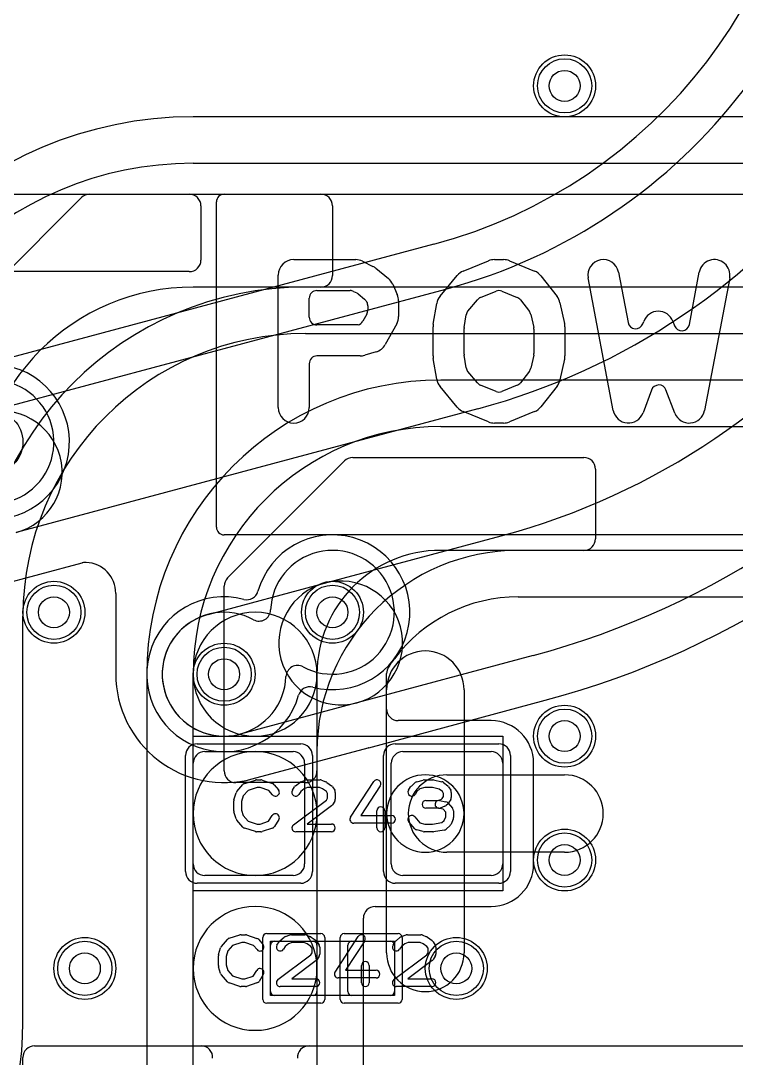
# Model space of a CAD drawing. Extents: x 0 to 57.1, y 0 to 59.8.
# Drawn here: x 27.99 to 32.61, y 13.62 to 20.32 of the extents above; entities that cross this region are included whole.
import ezdxf

# ---------------------------------------------------------------- set-up
doc = ezdxf.new("R2010")
doc.units = 0
for name, color, linetype in [('Hole', 1, 'CONTINUOUS'), ('L1', 3, 'CONTINUOUS'), ('L2', 3, 'CONTINUOUS'), ('L3', 3, 'CONTINUOUS'), ('L4', 3, 'CONTINUOUS'), ('MetalMask-A', 176, 'CONTINUOUS'), ('PartsArea-A', 111, 'CONTINUOUS'), ('PartsSilk-A', 221, 'CONTINUOUS'), ('Resist-A', 2, 'CONTINUOUS'), ('Resist-B', 2, 'CONTINUOUS'), ('Silk-A', 140, 'CONTINUOUS')]:
    doc.layers.add(name, color=color, linetype=linetype)

msp = doc.modelspace()

# ---------------------------------------------------------------- linework, layer by layer
at = {"layer": 'Hole'}
for centre in [(31.5, 19.9), (28.2, 16.5), (30, 16.5), (29.3, 16.1), (31.5, 15.7), (31.5, 14.9), (28.4, 14.2), (30.8, 14.2)]:
    msp.add_circle(centre, 0.1, dxfattribs=at)
at = {"layer": 'L1'}
for p, q in [((45.2, 19.70004), (29.1, 19.70004)), ((29.1, 19.4), (45.2, 19.4)), ((27.12196, 17.92196), (28.37804, 19.17804)), ((28.43105, 19.2), (29.92503, 19.2)), ((30, 19.12503), (30, 18.67497)), ((45.2, 18.6), (29.1, 18.6)), ((29.92503, 18.6), (29.82503, 18.6)), ((29.82503, 18.29996), (45.2, 18.29996)), ((51.9, 18.00004), (30.7, 18.00004)), ((30.7, 17.7), (51.9, 17.7)), ((30.13105, 17.5), (31.62503, 17.5)), ((29.32196, 16.72196), (30.07804, 17.47804)), ((31.7, 17.42503), (31.7, 16.97497)), ((51.9, 16.9), (30.7, 16.9)), ((31.62503, 16.9), (31.2, 16.9)), ((29.3, 15.47497), (29.3, 16.66895)), ((31.2, 16.59996), (51.9, 16.59996)), ((28.00004, 13.85291), (28.00004, 16.47497)), ((28.79996, 16.1), (28.79996, 13.11264)), ((29.1, 15.2), (29.1, 16.1)), ((29.9, 16.1), (29.9, 15.2)), ((30.35, 15.87504), (30.35, 16.1049)), ((30.35, 15.2), (30.35, 16)), ((30.85, 16), (30.85, 15.2)), ((31.025, 15.80004), (30.425, 15.80004)), ((29.175, 15.6), (29.745, 15.6)), ((29.9, 15.6), (29.9, 15.47497)), ((30.455, 15.6), (31.025, 15.6)), ((29.1, 14.875), (29.1, 15.525)), ((29.82, 15.525), (29.82, 14.875)), ((30.38, 14.875), (30.38, 15.525)), ((31.1, 15.525), (31.1, 14.875)), ((31.30004, 14.875), (31.30004, 15.525)), ((30.74, 15.45), (31.5, 15.45)), ((29.82503, 15.4), (29.37497, 15.4)), ((29.1, 14.2), (29.1, 15.2)), ((29.9, 15.2), (29.9, 14.2)), ((30.35, 14.3), (30.35, 15.2)), ((30.85, 15.2), (30.85, 14.3)), ((31.5, 14.95), (30.74, 14.95)), ((29.745, 14.8), (29.175, 14.8)), ((31.025, 14.8), (30.455, 14.8)), ((30.27504, 14.59996), (31.025, 14.59996)), ((30.20004, 13.11264), (30.20004, 14.52496)), ((29.6, 14.05), (29.6, 14.35)), ((29.625, 14.375), (29.875, 14.375)), ((29.9, 14.35), (29.9, 14.05)), ((30.1, 14.05), (30.1, 14.35)), ((30.125, 14.375), (30.375, 14.375)), ((30.4, 14.35), (30.4, 14.05)), ((29.1, 13.11264), (29.1, 14.2)), ((29.9, 14.2), (29.9, 13.11264)), ((29.875, 14.025), (29.625, 14.025)), ((30.375, 14.025), (30.125, 14.025))]:
    msp.add_line(p, q, dxfattribs=at)
for centre in [(31.5, 19.9), (27.8, 17.6), (28.2, 16.5), (30, 16.5), (29.3, 16.1), (31.5, 15.7), (31.5, 14.9), (28.4, 14.2), (30.8, 14.2)]:
    msp.add_circle(centre, 0.2, dxfattribs=at)
for centre, radius, start, end in [((29.1, 17.2), 2.50004, 90, 180), ((29.1, 17.2), 2.2, 90, 180), ((28.43105, 19.12503), 0.07497, 90, 135), ((29.92503, 19.12503), 0.07497, 0, 90), ((29.92503, 18.67497), 0.07497, -90, 0), ((29.1, 17.2), 1.4, 90, 180), ((29.82503, 16.47497), 2.12503, 90, 180), ((29.82503, 16.47497), 1.82499, 90, 180), ((30.7, 16.1), 1.90004, 90, 180), ((30.7, 16.1), 1.6, 90, 180), ((30.13105, 17.42503), 0.07497, 90, 135), ((31.62503, 17.42503), 0.07497, 0, 90), ((31.62503, 16.97497), 0.07497, -90, 0), ((31.2, 15.6), 1.3, 90, 180), ((30.7, 16.1), 0.8, 90, 180), ((29.37497, 16.66895), 0.07497, 135, 180), ((31.20001, 15.6), 0.99996, 90.000573, 143.130446), ((29.5, 16.1), 0.4, 0, 180), ((30.6, 16), 0.25, 0, 180), ((31.2, 15.6), 0.99996, 143.203673, 146.916369), ((30.45932, 16.15403), 0.075, 142.225523, 143.206497), ((29.5, 16.1), 0.4, 180, 0), ((30.425, 16.1049), 0.075, 146.915923, 180), ((30.425, 15.87504), 0.075, 180, -90), ((31.025, 15.525), 0.27504, 0, 90), ((29.5, 15.2), 0.4, 0, 180), ((29.175, 15.525), 0.075, 90, 180), ((29.745, 15.525), 0.075, 0, 90), ((30.455, 15.525), 0.075, 90, 180), ((31.025, 15.525), 0.075, 0, 90), ((29.37497, 15.47497), 0.07497, 180, -90), ((29.82503, 15.47497), 0.07497, -90, 0), ((30.6, 15.2), 0.25, 0, 180), ((30.74, 15.2), 0.25, 90, -90), ((31.5, 15.2), 0.25, -90, 90), ((29.5, 15.2), 0.4, 180, 0), ((30.6, 15.2), 0.25, 180, 0), ((29.175, 14.875), 0.075, 180, -90), ((29.745, 14.875), 0.075, -90, 0), ((30.455, 14.875), 0.075, 180, -90), ((31.025, 14.875), 0.27504, -90, 0), ((31.025, 14.875), 0.075, -90, 0), ((29.5, 14.2), 0.4, 0, 180), ((30.27504, 14.52496), 0.075, 90, 180), ((29.625, 14.35), 0.025, 90, 180), ((29.875, 14.35), 0.025, 0, 90), ((30.125, 14.35), 0.025, 90, 180), ((30.375, 14.35), 0.025, 0, 90), ((30.6, 14.3), 0.25, 180, 0), ((29.5, 14.2), 0.4, 180, 0), ((29.625, 14.05), 0.025, 180, -90), ((29.875, 14.05), 0.025, -90, 0), ((30.125, 14.05), 0.025, 180, -90), ((30.375, 14.05), 0.025, -90, 0), ((25.8, 13.85291), 2.20004, -75.000087, 0)]:
    msp.add_arc(centre, radius, start, end, dxfattribs=at)
at = {"layer": 'L2'}
for centre in [(31.5, 19.9), (28.2, 16.5), (31.5, 15.7), (31.5, 14.9), (28.4, 14.2), (30.8, 14.2)]:
    msp.add_circle(centre, 0.2, dxfattribs=at)
for centre, radius, start, end in [((27.8, 17.6), 0.40004, -118.313948, 177.803842), ((30, 16.5), 0.40004, -118.313948, 177.803842), ((29.3, 16.1), 0.40004, 61.686052, -2.196158), ((29.52531, 16.51821), 0.075, -118.311104, -2.200836), ((29.77469, 16.08179), 0.075, 61.688896, 177.799164)]:
    msp.add_arc(centre, radius, start, end, dxfattribs=at)
at = {"layer": 'L3'}
for p, q in [((30.65409, 18.87705), (26.91882, 17.87619)), ((27.74958, 17.78816), (30.73175, 18.58724)), ((30.93881, 17.8145), (27.95664, 17.01542)), ((29.94958, 16.68816), (31.09056, 16.99389)), ((27.28118, 16.52381), (28.38263, 16.81894)), ((29.19647, 16.48637), (29.94958, 16.68816)), ((28.59995, 16.62201), (28.59995, 16.09999)), ((31.29762, 16.22115), (30.15664, 15.91542)), ((30.15664, 15.91542), (29.40353, 15.71363)), ((30.2343, 15.6256), (31.37527, 15.93133)), ((29.48118, 15.42381), (30.23139, 15.62482))]:
    msp.add_line(p, q, dxfattribs=at)
for centre in [(31.5, 19.9), (27.8, 17.6), (28.2, 16.5), (30, 16.5), (29.3, 16.1), (31.5, 15.7), (31.5, 14.9), (28.4, 14.2), (30.8, 14.2)]:
    msp.add_circle(centre, 0.2, dxfattribs=at)
for centre, radius, start, end in [((29.8, 22.06457), 3.29996, -75.000057, 0), ((29.8, 22.06457), 3.6, -74.999966, 0), ((29.8, 22.06457), 4.4, -74.99991, 0), ((29.9, 21.43715), 4.6, -75.000095, 0), ((29.9, 21.43715), 5.4, -75.000031, 0), ((29.89999, 21.43716), 5.70005, -75.000026, -0.000101), ((27.85311, 17.40179), 0.4, -74.999658, 104.99963), ((28.40297, 16.74675), 0.075, 104.351225, 105.735526), ((28.40378, 16.74696), 0.075, 86.651933, 104.990467), ((28.39995, 16.622), 0.2, 0.002865, 87.647331), ((30.05311, 16.30179), 0.4, 105.000342, -74.99975), ((30.05311, 16.30179), 0.4, -74.999658, 104.99963), ((29.3, 16.1), 0.4, 105.000342, -75.00037), ((29.29999, 16.1), 0.70004, -179.999182, -74.99957), ((30.25173, 15.55263), 0.075, 104.351225, 105.735526), ((30.25254, 15.55284), 0.075, 104.903369, 104.990467), ((30.05317, 16.30184), 0.70008, -75.09431, -75.084978), ((30.25371, 15.55316), 0.075, 104.999823, 105.742879)]:
    msp.add_arc(centre, radius, start, end, dxfattribs=at)
at = {"layer": 'L4'}
for centre in [(31.5, 19.9), (27.8, 17.6), (28.2, 16.5), (30, 16.5), (29.3, 16.1), (31.5, 15.7), (31.5, 14.9), (28.4, 14.2), (30.8, 14.2)]:
    msp.add_circle(centre, 0.2, dxfattribs=at)
for centre, radius, start, end in [((27.8, 17.6), 0.50005, -104.764908, 164.252757), ((29.99999, 16.49999), 0.50003, -104.652931, 164.252135), ((29.44655, 16.65606), 0.075, -104.762617, -15.752305), ((29.3, 16.1), 0.50005, 75.235092, -15.747243), ((29.85346, 15.94393), 0.075, 75.418981, 164.247695), ((29.85453, 15.94366), 0.075, 75.348593, 76.262082)]:
    msp.add_arc(centre, radius, start, end, dxfattribs=at)
at = {"layer": 'MetalMask-A'}
for p, q in [((29.175, 15.6), (29.745, 15.6)), ((30.455, 15.6), (31.025, 15.6)), ((29.1, 14.875), (29.1, 15.525)), ((29.82, 15.525), (29.82, 14.875)), ((30.38, 14.875), (30.38, 15.525)), ((31.1, 15.525), (31.1, 14.875)), ((29.745, 14.8), (29.175, 14.8)), ((31.025, 14.8), (30.455, 14.8)), ((29.6, 14.05), (29.6, 14.35)), ((29.625, 14.375), (29.875, 14.375)), ((29.9, 14.35), (29.9, 14.05)), ((30.1, 14.05), (30.1, 14.35)), ((30.125, 14.375), (30.375, 14.375)), ((30.4, 14.35), (30.4, 14.05)), ((29.875, 14.025), (29.625, 14.025)), ((30.375, 14.025), (30.125, 14.025))]:
    msp.add_line(p, q, dxfattribs=at)
for centre, radius, start, end in [((29.175, 15.525), 0.075, 90, 180), ((29.745, 15.525), 0.075, 0, 90), ((30.455, 15.525), 0.075, 90, 180), ((31.025, 15.525), 0.075, 0, 90), ((29.175, 14.875), 0.075, 180, -90), ((29.745, 14.875), 0.075, -90, 0), ((30.455, 14.875), 0.075, 180, -90), ((31.025, 14.875), 0.075, -90, 0), ((29.625, 14.35), 0.025, 90, 180), ((29.875, 14.35), 0.025, 0, 90), ((30.125, 14.35), 0.025, 90, 180), ((30.375, 14.35), 0.025, 0, 90), ((29.625, 14.05), 0.025, 180, -90), ((29.875, 14.05), 0.025, -90, 0), ((30.125, 14.05), 0.025, 180, -90), ((30.375, 14.05), 0.025, -90, 0)]:
    msp.add_arc(centre, radius, start, end, dxfattribs=at)
at = {"layer": 'PartsArea-A'}
for p, q in [((29.1, 14.7), (29.1, 15.7)), ((29.1, 15.7), (31.1, 15.7)), ((31.1, 15.7), (31.1, 14.7)), ((31.1, 14.7), (29.1, 14.7)), ((29.6, 14.025), (29.6, 14.375)), ((29.6, 14.375), (30.4, 14.375)), ((30.4, 14.375), (30.4, 14.025)), ((30.4, 14.025), (29.6, 14.025))]:
    msp.add_line(p, q, dxfattribs=at)
at = {"layer": 'PartsSilk-A'}
for p, q in [((18.075, 19.2), (29.075, 19.2)), ((29.3, 19.2), (35, 19.2)), ((29.15, 19.125), (29.15, 18.775)), ((29.25, 17.05), (29.25, 19.15)), ((29.75, 18.77778), (30.15, 18.77778)), ((30.19473, 18.76722), (30.2614, 18.73388)), ((30.84547, 18.70366), (31.00746, 18.76993)), ((31.0463, 18.77778), (31.10556, 18.77778)), ((31.14398, 18.7701), (31.30639, 18.70366)), ((29.075, 18.7), (18.075, 18.7)), ((30.27999, 18.72184), (30.36147, 18.65518)), ((31.84823, 18.69649), (31.91009, 18.37174)), ((32.30605, 18.35924), (32.37029, 18.69649)), ((29.65, 17.82222), (29.65, 18.67778)), ((30.6954, 18.5418), (30.80651, 18.67513)), ((31.34746, 18.6725), (31.45116, 18.53917)), ((31.81473, 17.80351), (31.65177, 18.65907)), ((32.56675, 18.65907), (32.40379, 17.80351)), ((29.9, 18.57778), (30.11458, 18.57778)), ((30.13695, 18.5725), (30.157, 18.56247)), ((30.38953, 18.61839), (30.41916, 18.55172)), ((30.95573, 18.53269), (31.05685, 18.57406)), ((31.07578, 18.57778), (31.07606, 18.57778)), ((31.09499, 18.57406), (31.19362, 18.53371)), ((29.85, 18.40556), (29.85, 18.52778)), ((30.16629, 18.55645), (30.20722, 18.52297)), ((30.22126, 18.50457), (30.22348, 18.49958)), ((30.42778, 18.51111), (30.42778, 18.41111)), ((30.87508, 18.44501), (30.93626, 18.51842)), ((31.21415, 18.51813), (31.27258, 18.44302)), ((31.46984, 18.49947), (31.49947, 18.36613)), ((30.22778, 18.47929), (30.22778, 18.44998)), ((30.65136, 18.36088), (30.67358, 18.49422)), ((30.22149, 18.42569), (30.1959, 18.37965)), ((30.41519, 18.36254), (30.34111, 18.22921)), ((30.85068, 18.34024), (30.86417, 18.42122)), ((31.28192, 18.42316), (31.30066, 18.33882)), ((32.00612, 18.36379), (32.01174, 18.37904)), ((32.19895, 18.3802), (32.21024, 18.35072)), ((30.16495, 18.35556), (29.9, 18.35556)), ((30.16656, 18.35604), (30.16495, 18.35556)), ((30.65, 18.15556), (30.65, 18.34444)), ((30.85, 18.16798), (30.85, 18.33202)), ((31.30185, 18.32797), (31.30185, 18.17203)), ((31.50185, 18.34444), (31.50185, 18.15556)), ((30.28243, 18.182), (30.20836, 18.15978)), ((30.86417, 18.07879), (30.85068, 18.15976)), ((31.30066, 18.16118), (31.28192, 18.07684)), ((29.85, 18.10556), (29.85, 17.82222)), ((30.17963, 18.15556), (29.9, 18.15556)), ((30.67358, 18.00578), (30.65136, 18.13912)), ((31.49947, 18.13387), (31.46984, 18.00053)), ((30.93626, 17.98158), (30.87508, 18.05499)), ((31.27258, 18.05698), (31.21415, 17.98187)), ((31.05686, 17.92594), (30.95574, 17.96731)), ((31.19362, 17.96629), (31.095, 17.92594)), ((31.45116, 17.96083), (31.34746, 17.8275)), ((30.80651, 17.82487), (30.6954, 17.9582)), ((31.07607, 17.92222), (31.07579, 17.92222)), ((32.06129, 17.93543), (32.00678, 17.78762)), ((32.21217, 17.78646), (32.1549, 17.93601)), ((31.00844, 17.72967), (30.84547, 17.79634)), ((31.30639, 17.79634), (31.14343, 17.72967)), ((31.10556, 17.72222), (31.0463, 17.72222)), ((35, 17), (29.3, 17)), ((29.43266, 15.39418), (29.5021, 15.4164)), ((29.50972, 15.41759), (29.5375, 15.41759)), ((29.5454, 15.41631), (29.61207, 15.39409)), ((29.79563, 15.40497), (29.82618, 15.41608)), ((29.83472, 15.41759), (29.92083, 15.41759)), ((29.93011, 15.4158), (29.95789, 15.40469)), ((30.54495, 15.40564), (30.58662, 15.41675)), ((30.59306, 15.41759), (30.64861, 15.41759)), ((30.65376, 15.41705), (30.70654, 15.40594)), ((29.38258, 15.34239), (29.42147, 15.38683)), ((29.45452, 15.34868), (29.42368, 15.31344)), ((29.51362, 15.36759), (29.45452, 15.34868)), ((29.53344, 15.36759), (29.51362, 15.36759)), ((29.58952, 15.3489), (29.53344, 15.36759)), ((29.61273, 15.32104), (29.58952, 15.3489)), ((29.62338, 15.38637), (29.65115, 15.35304)), ((29.7413, 15.35029), (29.75519, 15.37251)), ((29.76077, 15.37878), (29.78855, 15.401)), ((29.81658, 15.35939), (29.79533, 15.3424)), ((29.83912, 15.36759), (29.81658, 15.35939)), ((29.91602, 15.36759), (29.83912, 15.36759)), ((29.93643, 15.35943), (29.91602, 15.36759)), ((29.96054, 15.34189), (29.93643, 15.35943)), ((29.96331, 15.4017), (29.99387, 15.37948)), ((30.00037, 15.37251), (30.01426, 15.35029)), ((30.11657, 15.17663), (30.26657, 15.40626)), ((30.30843, 15.37892), (30.18369, 15.18796)), ((30.4913, 15.35029), (30.50519, 15.37251)), ((30.50978, 15.37795), (30.53478, 15.40017)), ((30.56356, 15.35885), (30.54568, 15.34296)), ((30.59634, 15.36759), (30.56356, 15.35885)), ((30.64601, 15.36759), (30.59634, 15.36759)), ((30.69042, 15.35824), (30.64601, 15.36759)), ((30.71023, 15.3424), (30.69042, 15.35824)), ((30.71701, 15.401), (30.74479, 15.37878)), ((30.75037, 15.37251), (30.76426, 15.35029)), ((29.3625, 15.21852), (29.3625, 15.28148)), ((29.36364, 15.28894), (29.37753, 15.33339)), ((29.42368, 15.31344), (29.4125, 15.27766)), ((29.74747, 15.12739), (29.96043, 15.28756)), ((29.79533, 15.3424), (29.7837, 15.32379)), ((29.96043, 15.28756), (29.96806, 15.29976)), ((29.96806, 15.32987), (29.96054, 15.34189)), ((29.96806, 15.29976), (29.96806, 15.32987)), ((30.01426, 15.27934), (30.00037, 15.25712)), ((30.01806, 15.33704), (30.01806, 15.29259)), ((30.54568, 15.34296), (30.5337, 15.32379)), ((30.60417, 15.28426), (30.6831, 15.28426)), ((30.6831, 15.28426), (30.7043, 15.29197)), ((30.69188, 15.28387), (30.73355, 15.27646)), ((30.7043, 15.29197), (30.70948, 15.29715)), ((30.70948, 15.29715), (30.71806, 15.31087)), ((30.71806, 15.32987), (30.71023, 15.3424)), ((30.71806, 15.31087), (30.71806, 15.32987)), ((30.76426, 15.29045), (30.75037, 15.26823)), ((30.76806, 15.33704), (30.76806, 15.3037)), ((29.37753, 15.16661), (29.36364, 15.21106)), ((29.4125, 15.27766), (29.4125, 15.22234)), ((29.4125, 15.22234), (29.42368, 15.18656)), ((29.9942, 15.25039), (29.83733, 15.13241)), ((30.2875, 15.10741), (30.2875, 15.21852)), ((30.3375, 15.21852), (30.3375, 15.10741)), ((30.6875, 15.23426), (30.60417, 15.23426)), ((30.71581, 15.22883), (30.68312, 15.23465)), ((30.7266, 15.24687), (30.69604, 15.23576)), ((30.73194, 15.20947), (30.71581, 15.22883)), ((30.74685, 15.2638), (30.73574, 15.25269)), ((30.74838, 15.26785), (30.77615, 15.23452)), ((30.78194, 15.21852), (30.78194, 15.17407)), ((29.42147, 15.11317), (29.38258, 15.15761)), ((29.42368, 15.18656), (29.45452, 15.15132)), ((29.45452, 15.15132), (29.51362, 15.13241)), ((29.53344, 15.13241), (29.58773, 15.1505)), ((29.58773, 15.1505), (29.61074, 15.18732)), ((29.65314, 15.16082), (29.62537, 15.11638)), ((30.18369, 15.18796), (30.38194, 15.18796)), ((30.53258, 15.10206), (30.49369, 15.1465)), ((30.53131, 15.17942), (30.56519, 15.14071)), ((30.70691, 15.14205), (30.72218, 15.15563)), ((30.72218, 15.15563), (30.73194, 15.17907)), ((30.73194, 15.17907), (30.73194, 15.20947)), ((30.78002, 15.16446), (30.76614, 15.13113)), ((29.5021, 15.0836), (29.43266, 15.10582)), ((29.5375, 15.08241), (29.50972, 15.08241)), ((29.51362, 15.13241), (29.53344, 15.13241)), ((29.61207, 15.10591), (29.5454, 15.08369)), ((29.99306, 15.08241), (29.7625, 15.08241)), ((29.83733, 15.13241), (29.99306, 15.13241)), ((30.38194, 15.13796), (30.1375, 15.13796)), ((30.58662, 15.08325), (30.54495, 15.09436)), ((30.56519, 15.14071), (30.59634, 15.13241)), ((30.64861, 15.08241), (30.59306, 15.08241)), ((30.59634, 15.13241), (30.64662, 15.13241)), ((30.64662, 15.13241), (30.70691, 15.14205)), ((30.72201, 15.09383), (30.65256, 15.08272)), ((30.75967, 15.12205), (30.73467, 15.09983)), ((29.33266, 14.39418), (29.4021, 14.4164)), ((29.40972, 14.41759), (29.4375, 14.41759)), ((29.4454, 14.41631), (29.51207, 14.39409)), ((29.69563, 14.40497), (29.72618, 14.41608)), ((29.73472, 14.41759), (29.82083, 14.41759)), ((29.83011, 14.4158), (29.85789, 14.40469)), ((30.44563, 14.40497), (30.47618, 14.41608)), ((30.48472, 14.41759), (30.57083, 14.41759)), ((30.58011, 14.4158), (30.60789, 14.40469)), ((29.28258, 14.34239), (29.32147, 14.38683)), ((29.35452, 14.34868), (29.32368, 14.31344)), ((29.41362, 14.36759), (29.35452, 14.34868)), ((29.43344, 14.36759), (29.41362, 14.36759)), ((29.48952, 14.3489), (29.43344, 14.36759)), ((29.51273, 14.32104), (29.48952, 14.3489)), ((29.52338, 14.38637), (29.55115, 14.35304)), ((29.6413, 14.35029), (29.65519, 14.37251)), ((29.66077, 14.37878), (29.68855, 14.401)), ((29.69533, 14.3424), (29.6837, 14.32379)), ((29.71658, 14.35939), (29.69533, 14.3424)), ((29.73912, 14.36759), (29.71658, 14.35939)), ((29.81602, 14.36759), (29.73912, 14.36759)), ((29.83643, 14.35943), (29.81602, 14.36759)), ((29.86054, 14.34189), (29.83643, 14.35943)), ((29.86806, 14.32987), (29.86054, 14.34189)), ((29.86331, 14.4017), (29.89387, 14.37948)), ((29.90037, 14.37251), (29.91426, 14.35029)), ((30.01657, 14.17663), (30.16657, 14.40626)), ((30.20843, 14.37892), (30.08369, 14.18796)), ((30.3913, 14.35029), (30.40519, 14.37251)), ((30.41077, 14.37878), (30.43855, 14.401)), ((30.44533, 14.3424), (30.4337, 14.32379)), ((30.46658, 14.35939), (30.44533, 14.3424)), ((30.48912, 14.36759), (30.46658, 14.35939)), ((30.56602, 14.36759), (30.48912, 14.36759)), ((30.58643, 14.35943), (30.56602, 14.36759)), ((30.61054, 14.34189), (30.58643, 14.35943)), ((30.61806, 14.32987), (30.61054, 14.34189)), ((30.61331, 14.4017), (30.64387, 14.37948)), ((30.65037, 14.37251), (30.66426, 14.35029)), ((29.2625, 14.21852), (29.2625, 14.28148)), ((29.26364, 14.28894), (29.27753, 14.33339)), ((29.32368, 14.31344), (29.3125, 14.27766)), ((29.3125, 14.27766), (29.3125, 14.22234)), ((29.64747, 14.12739), (29.86043, 14.28756)), ((29.86043, 14.28756), (29.86806, 14.29976)), ((29.86806, 14.29976), (29.86806, 14.32987)), ((29.91426, 14.27934), (29.90037, 14.25712)), ((29.91806, 14.33704), (29.91806, 14.29259)), ((30.39747, 14.12739), (30.61043, 14.28756)), ((30.61043, 14.28756), (30.61806, 14.29976)), ((30.61806, 14.29976), (30.61806, 14.32987)), ((30.66426, 14.27934), (30.65037, 14.25712)), ((30.66806, 14.33704), (30.66806, 14.29259)), ((29.27753, 14.16661), (29.26364, 14.21106)), ((29.3125, 14.22234), (29.32368, 14.18656)), ((29.8942, 14.25039), (29.73733, 14.13241)), ((30.1875, 14.10741), (30.1875, 14.21852)), ((30.2375, 14.21852), (30.2375, 14.10741)), ((30.6442, 14.25039), (30.48733, 14.13241)), ((29.32147, 14.11317), (29.28258, 14.15761)), ((29.32368, 14.18656), (29.35452, 14.15132)), ((29.35452, 14.15132), (29.41362, 14.13241)), ((29.43344, 14.13241), (29.48773, 14.1505)), ((29.48773, 14.1505), (29.51074, 14.18732)), ((29.55314, 14.16082), (29.52537, 14.11638)), ((30.08369, 14.18796), (30.28194, 14.18796)), ((29.4021, 14.0836), (29.33266, 14.10582)), ((29.4375, 14.08241), (29.40972, 14.08241)), ((29.41362, 14.13241), (29.43344, 14.13241)), ((29.51207, 14.10591), (29.4454, 14.08369)), ((29.89306, 14.08241), (29.6625, 14.08241)), ((29.73733, 14.13241), (29.89306, 14.13241)), ((30.28194, 14.13796), (30.0375, 14.13796)), ((30.64306, 14.08241), (30.4125, 14.08241)), ((30.48733, 14.13241), (30.64306, 14.13241)), ((28.075, 13.7), (29.15089, 13.7)), ((29.84911, 13.7), (32.925, 13.7)), ((28, 6.875), (28, 13.625))]:
    msp.add_line(p, q, dxfattribs=at)
for centre, radius, start, end in [((29.075, 19.125), 0.075, 0, 90), ((29.3, 19.15), 0.05, 90, 180), ((29.075, 18.775), 0.075, -90, 0), ((29.75, 18.67778), 0.1, 90, 180), ((30.15, 18.67778), 0.1, 63.429824, 90), ((30.98853, 18.81621), 0.05, -67.753869, -67.343112), ((31.0463, 18.67778), 0.1, 90, 112.649394), ((31.10556, 18.67778), 0.1, 67.522939, 90), ((31.16291, 18.81638), 0.05, -112.482355, -112.246131), ((31.75, 18.67778), 0.1, 10.78403, -169.21597), ((32.46852, 18.67778), 0.1, -10.78403, 169.21597), ((30.21667, 18.64444), 0.1, 50.713818, 63.429824), ((30.88333, 18.61111), 0.1, 112.2483, 140.192962), ((31.26852, 18.61111), 0.1, 37.871466, 67.746396), ((30.29815, 18.57778), 0.1, 23.960744, 50.713818), ((29.9, 18.52778), 0.05, 90, 180), ((30.11458, 18.52778), 0.05, 63.4247, 90), ((30.13463, 18.51775), 0.05, 50.713818, 63.425793), ((31.07578, 18.52778), 0.05, 90, 112.249024), ((31.07606, 18.52778), 0.05, 67.753869, 90), ((30.17556, 18.48427), 0.05, 23.950855, 50.719928), ((30.17778, 18.47928), 0.05, 0.011459, 23.948002), ((30.32778, 18.51111), 0.1, 0, 23.960744), ((30.77222, 18.47778), 0.1, 140.192962, 170.537678), ((30.97467, 18.48641), 0.05, 112.256736, 140.195108), ((31.17469, 18.48743), 0.05, 37.883025, 67.749569), ((31.37222, 18.47778), 0.1, 12.526943, 37.871466), ((30.17778, 18.44998), 0.05, -29.061281, 0), ((30.91349, 18.413), 0.05, 140.192962, 170.540632), ((31.23311, 18.41232), 0.05, 12.52135, 37.876873), ((32.10556, 18.34444), 0.1, 20.952362, 159.756464), ((29.9, 18.40556), 0.05, 180, -90), ((30.1522, 18.40394), 0.05, -73.31173, -29.061465), ((30.32778, 18.41111), 0.1, -29.059056, 0), ((30.75, 18.34444), 0.1, 170.537678, 180), ((31.40185, 18.34444), 0.1, 0, 12.526943), ((31.95921, 18.3811), 0.05, -169.215492, -20.254287), ((30.9, 18.33202), 0.05, 170.537678, 180), ((31.25185, 18.32798), 0.05, -0.011459, 12.526779), ((32.25693, 18.3686), 0.05, -159.045376, -10.788586), ((30.2537, 18.27778), 0.1, -73.302951, -29.059056), ((30.17963, 18.25556), 0.1, -90, -73.302951), ((30.9, 18.16798), 0.05, 180, -170.540955), ((31.25185, 18.17203), 0.05, -12.532536, 0), ((29.9, 18.10556), 0.05, 90, 180), ((30.75, 18.15556), 0.1, 180, -170.537678), ((31.40185, 18.15556), 0.1, -12.526943, 0), ((30.91349, 18.087), 0.05, -170.548981, -140.193757), ((31.23311, 18.08769), 0.05, -37.885032, -12.527535), ((30.77222, 18.02222), 0.1, -170.537678, -140.192962), ((30.97467, 18.01359), 0.05, -140.192962, -112.249024), ((31.17468, 18.01257), 0.05, -67.743264, -37.879615), ((31.37222, 18.02222), 0.1, -37.871466, -12.526943), ((32.1082, 17.91813), 0.05, 20.950313, 159.756464), ((31.07579, 17.97222), 0.05, -112.246131, -90), ((31.07607, 17.97222), 0.05, -90, -67.749734), ((30.88333, 17.88889), 0.1, -140.192962, -112.248301), ((31.26852, 17.88889), 0.1, -67.746396, -37.871466), ((29.75, 17.82222), 0.1, 180, 0), ((31.91296, 17.82222), 0.1, -169.21597, -20.243536), ((32.30556, 17.82222), 0.1, -159.047638, -10.78403), ((31.0463, 17.82222), 0.1, -112.2483, -90), ((31.10556, 17.82222), 0.1, -90, -67.746396), ((29.3, 17.05), 0.05, 180, -90), ((29.50972, 15.39259), 0.025, 90, 107.746418), ((29.5375, 15.39259), 0.025, 71.579545, 90), ((29.83472, 15.39259), 0.025, 90, 109.984612), ((29.92083, 15.39259), 0.025, 68.207103, 90), ((30.2875, 15.39259), 0.025, -33.149737, 146.846436), ((30.59306, 15.39259), 0.025, 90, 104.92885), ((30.64861, 15.39259), 0.025, 78.110161, 90), ((29.44028, 15.37037), 0.025, 107.746418, 138.811918), ((29.60417, 15.37037), 0.025, 39.790899, 71.579545), ((29.63194, 15.33704), 0.025, -140.209101, 39.800498), ((29.7625, 15.33704), 0.025, 147.994617, -32.010019), ((29.77639, 15.35926), 0.025, 128.666967, 147.989981), ((29.80417, 15.38148), 0.025, 109.97919, 128.654777), ((29.94861, 15.38148), 0.025, 53.982737, 68.202147), ((29.97917, 15.35926), 0.025, 32.005383, 53.979316), ((29.99306, 15.33704), 0.025, 0, 32.010019), ((30.5125, 15.33704), 0.025, 147.994617, -32.010019), ((30.52639, 15.35926), 0.025, 131.627831, 147.989981), ((30.55139, 15.38148), 0.025, 104.925513, 131.630694), ((30.70139, 15.38148), 0.025, 51.333033, 78.112983), ((30.72917, 15.35926), 0.025, 32.005383, 51.345223), ((30.74306, 15.33704), 0.025, 0, 32.010019), ((29.3875, 15.28148), 0.025, 162.637772, 180), ((29.40139, 15.32593), 0.025, 138.811918, 162.637772), ((29.99306, 15.29259), 0.025, -32.005383, 0), ((30.60417, 15.25926), 0.025, 90, -90), ((30.6875, 15.25926), 0.025, 79.908369, -100.083264), ((30.74306, 15.3037), 0.025, -32.005383, 0), ((29.3875, 15.21852), 0.025, 180, -162.637772), ((29.97917, 15.27037), 0.025, -53.047603, -32.010019), ((30.3125, 15.21852), 0.025, 0, 180), ((30.6875, 15.25926), 0.025, -90, -70.02141), ((30.71806, 15.27037), 0.025, -70.02864, -45), ((30.72917, 15.25185), 0.025, 39.790899, 79.916736), ((30.72917, 15.28148), 0.025, -45, -32.010019), ((30.75694, 15.21852), 0.025, 0, 39.800498), ((29.40139, 15.17407), 0.025, -162.637772, -138.811918), ((29.63194, 15.17407), 0.025, -32.005383, 147.999253), ((30.1375, 15.16296), 0.025, 146.850263, -90), ((30.38194, 15.16296), 0.025, -90, 90), ((30.5125, 15.16296), 0.025, 41.188082, -138.810424), ((30.75694, 15.17407), 0.025, -22.605762, 0), ((29.44028, 15.12963), 0.025, -138.811918, -107.746418), ((29.50972, 15.10741), 0.025, -107.746418, -90), ((29.5375, 15.10741), 0.025, -90, -71.579545), ((29.60417, 15.12963), 0.025, -71.579545, -32.005383), ((29.7625, 15.10741), 0.025, 126.952397, -90), ((29.99306, 15.10741), 0.025, -90, 90), ((30.3125, 15.10741), 0.025, 180, 0), ((30.55139, 15.11852), 0.025, -138.811918, -104.92885), ((30.59306, 15.10741), 0.025, -104.925513, -90), ((30.64861, 15.10741), 0.025, -90, -80.911332), ((30.71806, 15.11852), 0.025, -80.910628, -48.369306), ((30.74306, 15.14074), 0.025, -48.372169, -22.608878), ((29.40972, 14.39259), 0.025, 90, 107.746418), ((29.4375, 14.39259), 0.025, 71.579545, 90), ((29.73472, 14.39259), 0.025, 90, 109.984612), ((29.82083, 14.39259), 0.025, 68.207103, 90), ((30.1875, 14.39259), 0.025, -33.149737, 146.846436), ((30.48472, 14.39259), 0.025, 90, 109.984612), ((30.57083, 14.39259), 0.025, 68.207103, 90), ((29.30139, 14.32593), 0.025, 138.811918, 162.637772), ((29.34028, 14.37037), 0.025, 107.746418, 138.811918), ((29.50417, 14.37037), 0.025, 39.790899, 71.579545), ((29.53194, 14.33704), 0.025, -140.209101, 39.800498), ((29.6625, 14.33704), 0.025, 147.994617, -32.010019), ((29.67639, 14.35926), 0.025, 128.666967, 147.989981), ((29.70417, 14.38148), 0.025, 109.97919, 128.654777), ((29.84861, 14.38148), 0.025, 53.982737, 68.202147), ((29.87917, 14.35926), 0.025, 32.005383, 53.979316), ((29.89306, 14.33704), 0.025, 0, 32.010019), ((30.4125, 14.33704), 0.025, 147.994617, -32.010019), ((30.42639, 14.35926), 0.025, 128.666967, 147.989981), ((30.45417, 14.38148), 0.025, 109.97919, 128.654777), ((30.59861, 14.38148), 0.025, 53.982737, 68.202147), ((30.62917, 14.35926), 0.025, 32.005383, 53.979316), ((30.64306, 14.33704), 0.025, 0, 32.010019), ((29.2875, 14.28148), 0.025, 162.637772, 180), ((29.89306, 14.29259), 0.025, -32.005383, 0), ((30.64306, 14.29259), 0.025, -32.005383, 0), ((29.2875, 14.21852), 0.025, 180, -162.637772), ((29.87917, 14.27037), 0.025, -53.047603, -32.010019), ((30.2125, 14.21852), 0.025, 0, 180), ((30.62917, 14.27037), 0.025, -53.047603, -32.010019), ((29.30139, 14.17407), 0.025, -162.637772, -138.811918), ((29.53194, 14.17407), 0.025, -32.005383, 147.999253), ((30.0375, 14.16296), 0.025, 146.850263, -90), ((30.28194, 14.16296), 0.025, -90, 90), ((29.34028, 14.12963), 0.025, -138.811918, -107.746418), ((29.40972, 14.10741), 0.025, -107.746418, -90), ((29.4375, 14.10741), 0.025, -90, -71.579545), ((29.50417, 14.12963), 0.025, -71.579545, -32.005383), ((29.6625, 14.10741), 0.025, 126.952397, -90), ((29.89306, 14.10741), 0.025, -90, 90), ((30.2125, 14.10741), 0.025, 180, 0), ((30.4125, 14.10741), 0.025, 126.952397, -90), ((30.64306, 14.10741), 0.025, -90, 90), ((28.075, 13.625), 0.075, 90, 180), ((29.15089, 13.625), 0.075, -4.098135, 90), ((29.84911, 13.625), 0.075, 90, -175.901865)]:
    msp.add_arc(centre, radius, start, end, dxfattribs=at)
at = {"layer": 'Resist-A'}
for p, q in [((29.125, 15.65), (29.795, 15.65)), ((30.405, 15.65), (31.075, 15.65)), ((29.05, 14.825), (29.05, 15.575)), ((29.87, 15.575), (29.87, 14.825)), ((30.33, 14.825), (30.33, 15.575)), ((31.15, 15.575), (31.15, 14.825)), ((29.795, 14.75), (29.125, 14.75)), ((31.075, 14.75), (30.405, 14.75)), ((29.575, 14.425), (29.925, 14.425)), ((30.075, 14.425), (30.425, 14.425)), ((29.55, 14), (29.55, 14.4)), ((29.95, 14.4), (29.95, 14)), ((30.05, 14), (30.05, 14.4)), ((30.45, 14.4), (30.45, 14)), ((29.925, 13.975), (29.575, 13.975)), ((30.425, 13.975), (30.075, 13.975))]:
    msp.add_line(p, q, dxfattribs=at)
for centre in [(31.5, 19.9), (28.2, 16.5), (30, 16.5), (29.3, 16.1), (31.5, 15.7), (31.5, 14.9), (28.4, 14.2), (30.8, 14.2)]:
    msp.add_circle(centre, 0.175, dxfattribs=at)
for centre, radius, start, end in [((29.125, 15.575), 0.075, 90, 180), ((29.795, 15.575), 0.075, 0, 90), ((30.405, 15.575), 0.075, 90, 180), ((31.075, 15.575), 0.075, 0, 90), ((29.125, 14.825), 0.075, 180, -90), ((29.795, 14.825), 0.075, -90, 0), ((30.405, 14.825), 0.075, 180, -90), ((31.075, 14.825), 0.075, -90, 0), ((29.575, 14.4), 0.025, 90, 180), ((29.925, 14.4), 0.025, 0, 90), ((30.075, 14.4), 0.025, 90, 180), ((30.425, 14.4), 0.025, 0, 90), ((29.575, 14), 0.025, 180, -90), ((29.925, 14), 0.025, -90, 0), ((30.075, 14), 0.025, 180, -90), ((30.425, 14), 0.025, -90, 0)]:
    msp.add_arc(centre, radius, start, end, dxfattribs=at)
at = {"layer": 'Resist-B'}
for centre in [(31.5, 19.9), (28.2, 16.5), (30, 16.5), (29.3, 16.1), (31.5, 15.7), (31.5, 14.9), (28.4, 14.2), (30.8, 14.2)]:
    msp.add_circle(centre, 0.175, dxfattribs=at)
at = {"layer": 'Silk-A'}
for p, q in [((18.075, 19.2), (29.075, 19.2)), ((29.3, 19.2), (35, 19.2)), ((29.15, 19.125), (29.15, 18.775)), ((29.25, 17.05), (29.25, 19.15)), ((29.75, 18.77778), (30.15, 18.77778)), ((30.19473, 18.76722), (30.2614, 18.73388)), ((30.84547, 18.70366), (31.00746, 18.76993)), ((31.0463, 18.77778), (31.10556, 18.77778)), ((31.14398, 18.7701), (31.30639, 18.70366)), ((29.075, 18.7), (18.075, 18.7)), ((30.27999, 18.72184), (30.36147, 18.65518)), ((31.84823, 18.69649), (31.91009, 18.37174)), ((32.30605, 18.35924), (32.37029, 18.69649)), ((29.65, 17.82222), (29.65, 18.67778)), ((30.6954, 18.5418), (30.80651, 18.67513)), ((31.34746, 18.6725), (31.45116, 18.53917)), ((31.81473, 17.80351), (31.65177, 18.65907)), ((32.56675, 18.65907), (32.40379, 17.80351)), ((29.9, 18.57778), (30.11458, 18.57778)), ((30.13695, 18.5725), (30.157, 18.56247)), ((30.38953, 18.61839), (30.41916, 18.55172)), ((30.95573, 18.53269), (31.05685, 18.57406)), ((31.07578, 18.57778), (31.07606, 18.57778)), ((31.09499, 18.57406), (31.19362, 18.53371)), ((29.85, 18.40556), (29.85, 18.52778)), ((30.16629, 18.55645), (30.20722, 18.52297)), ((30.22126, 18.50457), (30.22348, 18.49958)), ((30.42778, 18.51111), (30.42778, 18.41111)), ((30.87508, 18.44501), (30.93626, 18.51842)), ((31.21415, 18.51813), (31.27258, 18.44302)), ((31.46984, 18.49947), (31.49947, 18.36613)), ((30.22778, 18.47929), (30.22778, 18.44998)), ((30.65136, 18.36088), (30.67358, 18.49422)), ((30.22149, 18.42569), (30.1959, 18.37965)), ((30.41519, 18.36254), (30.34111, 18.22921)), ((30.85068, 18.34024), (30.86417, 18.42122)), ((31.28192, 18.42316), (31.30066, 18.33882)), ((32.00612, 18.36379), (32.01174, 18.37904)), ((32.19895, 18.3802), (32.21024, 18.35072)), ((30.16495, 18.35556), (29.9, 18.35556)), ((30.16656, 18.35604), (30.16495, 18.35556)), ((30.65, 18.15556), (30.65, 18.34444)), ((30.85, 18.16798), (30.85, 18.33202)), ((31.30185, 18.32797), (31.30185, 18.17203)), ((31.50185, 18.34444), (31.50185, 18.15556)), ((30.28243, 18.182), (30.20836, 18.15978)), ((30.86417, 18.07879), (30.85068, 18.15976)), ((31.30066, 18.16118), (31.28192, 18.07684)), ((29.85, 18.10556), (29.85, 17.82222)), ((30.17963, 18.15556), (29.9, 18.15556)), ((30.67358, 18.00578), (30.65136, 18.13912)), ((31.49947, 18.13387), (31.46984, 18.00053)), ((30.93626, 17.98158), (30.87508, 18.05499)), ((31.27258, 18.05698), (31.21415, 17.98187)), ((31.05686, 17.92594), (30.95574, 17.96731)), ((31.19362, 17.96629), (31.095, 17.92594)), ((31.45116, 17.96083), (31.34746, 17.8275)), ((30.80651, 17.82487), (30.6954, 17.9582)), ((31.07607, 17.92222), (31.07579, 17.92222)), ((32.06129, 17.93543), (32.00678, 17.78762)), ((32.21217, 17.78646), (32.1549, 17.93601)), ((31.00844, 17.72967), (30.84547, 17.79634)), ((31.30639, 17.79634), (31.14343, 17.72967)), ((31.10556, 17.72222), (31.0463, 17.72222)), ((35, 17), (29.3, 17)), ((28.075, 13.7), (32.925, 13.7)), ((28, 7.82692), (28, 13.625))]:
    msp.add_line(p, q, dxfattribs=at)
for centre, radius, start, end in [((29.075, 19.125), 0.075, 0, 90), ((29.3, 19.15), 0.05, 90, 180), ((29.075, 18.775), 0.075, -90, 0), ((29.75, 18.67778), 0.1, 90, 180), ((30.15, 18.67778), 0.1, 63.429824, 90), ((30.98853, 18.81621), 0.05, -67.753869, -67.343112), ((31.0463, 18.67778), 0.1, 90, 112.649394), ((31.10556, 18.67778), 0.1, 67.522939, 90), ((31.16291, 18.81638), 0.05, -112.482355, -112.246131), ((31.75, 18.67778), 0.1, 10.78403, -169.21597), ((32.46852, 18.67778), 0.1, -10.78403, 169.21597), ((30.21667, 18.64444), 0.1, 50.713818, 63.429824), ((30.88333, 18.61111), 0.1, 112.2483, 140.192962), ((31.26852, 18.61111), 0.1, 37.871466, 67.746396), ((30.29815, 18.57778), 0.1, 23.960744, 50.713818), ((29.9, 18.52778), 0.05, 90, 180), ((30.11458, 18.52778), 0.05, 63.4247, 90), ((30.13463, 18.51775), 0.05, 50.713818, 63.425793), ((31.07578, 18.52778), 0.05, 90, 112.249024), ((31.07606, 18.52778), 0.05, 67.753869, 90), ((30.17556, 18.48427), 0.05, 23.950855, 50.719928), ((30.17778, 18.47928), 0.05, 0.011459, 23.948002), ((30.32778, 18.51111), 0.1, 0, 23.960744), ((30.77222, 18.47778), 0.1, 140.192962, 170.537678), ((30.97467, 18.48641), 0.05, 112.256736, 140.195108), ((31.17469, 18.48743), 0.05, 37.883025, 67.749569), ((31.37222, 18.47778), 0.1, 12.526943, 37.871466), ((30.17778, 18.44998), 0.05, -29.061281, 0), ((30.91349, 18.413), 0.05, 140.192962, 170.540632), ((31.23311, 18.41232), 0.05, 12.52135, 37.876873), ((32.10556, 18.34444), 0.1, 20.952362, 159.756464), ((29.9, 18.40556), 0.05, 180, -90), ((30.1522, 18.40394), 0.05, -73.31173, -29.061465), ((30.32778, 18.41111), 0.1, -29.059056, 0), ((30.75, 18.34444), 0.1, 170.537678, 180), ((31.40185, 18.34444), 0.1, 0, 12.526943), ((31.95921, 18.3811), 0.05, -169.215492, -20.254287), ((30.9, 18.33202), 0.05, 170.537678, 180), ((31.25185, 18.32798), 0.05, -0.011459, 12.526779), ((32.25693, 18.3686), 0.05, -159.045376, -10.788586), ((30.2537, 18.27778), 0.1, -73.302951, -29.059056), ((30.17963, 18.25556), 0.1, -90, -73.302951), ((30.9, 18.16798), 0.05, 180, -170.540955), ((31.25185, 18.17203), 0.05, -12.532536, 0), ((29.9, 18.10556), 0.05, 90, 180), ((30.75, 18.15556), 0.1, 180, -170.537678), ((31.40185, 18.15556), 0.1, -12.526943, 0), ((30.91349, 18.087), 0.05, -170.548981, -140.193757), ((31.23311, 18.08769), 0.05, -37.885032, -12.527535), ((30.77222, 18.02222), 0.1, -170.537678, -140.192962), ((30.97467, 18.01359), 0.05, -140.192962, -112.249024), ((31.17468, 18.01257), 0.05, -67.743264, -37.879615), ((31.37222, 18.02222), 0.1, -37.871466, -12.526943), ((32.1082, 17.91813), 0.05, 20.950313, 159.756464), ((31.07579, 17.97222), 0.05, -112.246131, -90), ((31.07607, 17.97222), 0.05, -90, -67.749734), ((30.88333, 17.88889), 0.1, -140.192962, -112.248301), ((31.26852, 17.88889), 0.1, -67.746396, -37.871466), ((29.75, 17.82222), 0.1, 180, 0), ((31.91296, 17.82222), 0.1, -169.21597, -20.243536), ((32.30556, 17.82222), 0.1, -159.047638, -10.78403), ((31.0463, 17.82222), 0.1, -112.2483, -90), ((31.10556, 17.82222), 0.1, -90, -67.746396), ((29.3, 17.05), 0.05, 180, -90), ((28.075, 13.625), 0.075, 90, 180)]:
    msp.add_arc(centre, radius, start, end, dxfattribs=at)

doc.saveas('drawing.dxf')
